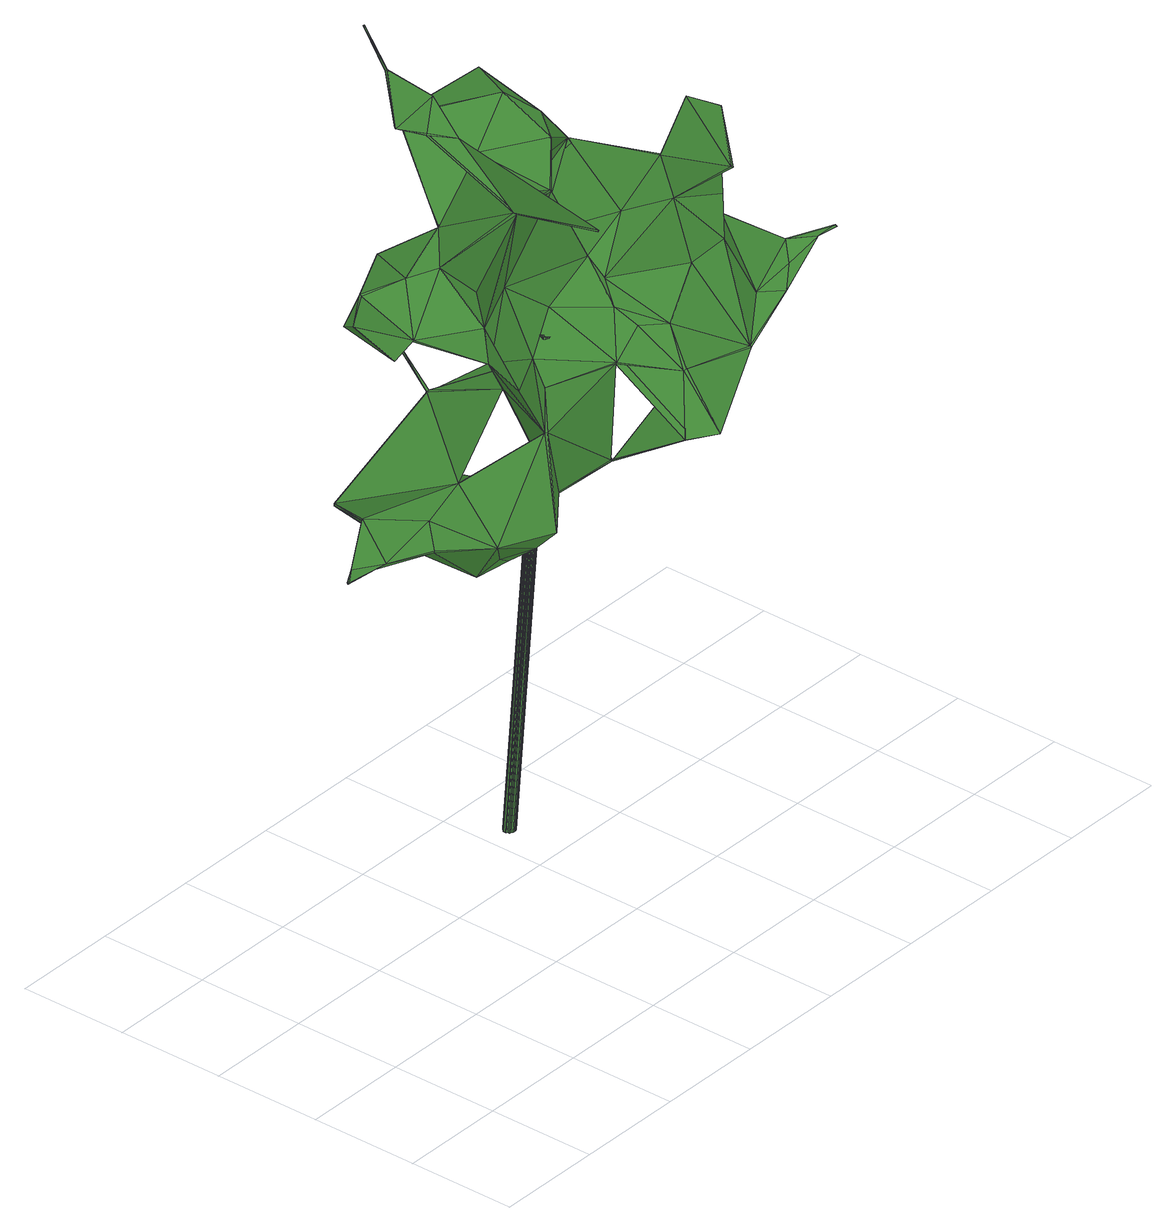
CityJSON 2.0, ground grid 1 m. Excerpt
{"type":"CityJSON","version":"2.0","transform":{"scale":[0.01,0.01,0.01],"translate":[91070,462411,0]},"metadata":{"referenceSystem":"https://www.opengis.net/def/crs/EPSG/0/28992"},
"CityObjects":{
"tree1":{"type":"SolitaryVegetationObject","attributes":{"gtid":271,"crown_width_m":3.11,"crown_median_z":5.1,"trunk_H_m":4.7,"trunk_DBH_m":0.103,"trunk_radius_m":0.0515,"trunk_base_height_m":0.4,"original_gtid":"276"},"geometry":[{"type":"Solid","lod":"3","boundaries":[[[[0,1,2]],[[3,4,5]],[[6,7,8]],[[9,1,10]],[[11,12,13]],[[14,15,16]],[[10,1,17]],[[18,13,19]],[[20,21,22]],[[23,24,25]],[[26,27,28]],[[29,30,31]],[[32,33,34]],[[25,24,35]],[[36,37,38]],[[39,40,41]],[[42,40,39]],[[43,17,44]],[[33,45,46]],[[32,45,33]],[[47,48,49]],[[50,51,52]],[[0,2,53]],[[54,55,56]],[[57,58,59]],[[60,61,62]],[[63,62,61]],[[64,65,10]],[[49,66,67]],[[21,68,22]],[[69,70,71]],[[72,73,74]],[[75,76,77]],[[78,79,28]],[[77,76,80]],[[7,6,81]],[[54,82,83]],[[84,6,8]],[[83,34,16]],[[85,15,14]],[[84,86,6]],[[81,6,86]],[[50,87,59]],[[88,89,90]],[[30,68,91]],[[92,81,93]],[[94,36,95]],[[85,14,16]],[[96,97,30]],[[21,91,68]],[[89,23,25]],[[98,99,60]],[[100,101,20]],[[102,20,101]],[[89,25,35]],[[103,104,43]],[[105,103,43]],[[106,27,107]],[[106,107,108]],[[42,30,40]],[[42,31,30]],[[109,57,87]],[[59,87,57]],[[91,110,94]],[[111,112,113]],[[86,93,81]],[[86,114,93]],[[115,18,116]],[[97,95,117]],[[108,93,114]],[[22,68,100]],[[30,100,68]],[[41,46,45]],[[41,45,39]],[[31,118,72]],[[108,114,119]],[[120,113,121]],[[17,122,123]],[[47,124,62]],[[106,108,125]],[[109,87,50]],[[75,111,76]],[[89,126,90]],[[35,126,89]],[[38,127,128]],[[38,128,36]],[[129,94,110]],[[31,130,29]],[[18,131,13]],[[58,132,59]],[[63,78,133]],[[10,52,134]],[[85,83,15]],[[135,116,101]],[[83,16,15]],[[9,136,137]],[[10,137,136]],[[19,138,139]],[[88,138,19]],[[90,138,88]],[[85,16,46]],[[43,104,26]],[[108,26,93]],[[41,120,55]],[[38,140,79]],[[141,37,36]],[[81,103,7]],[[13,129,19]],[[30,112,111]],[[73,39,99]],[[61,60,142]],[[143,18,139]],[[94,131,36]],[[50,52,109]],[[144,127,145]],[[84,146,86]],[[114,86,146]],[[47,62,63]],[[23,147,24]],[[92,26,104]],[[53,5,148]],[[8,146,84]],[[39,73,42]],[[44,148,105]],[[53,148,44]],[[121,55,120]],[[12,11,129]],[[92,93,26]],[[13,12,129]],[[52,10,109]],[[53,3,5]],[[44,0,149]],[[116,52,51]],[[115,116,51]],[[145,150,144]],[[151,152,153]],[[153,154,151]],[[27,26,107]],[[113,76,111]],[[119,114,155]],[[106,48,27]],[[106,123,48]],[[148,156,105]],[[157,158,159]],[[49,61,47]],[[71,47,61]],[[88,147,89]],[[160,147,88]],[[80,76,113]],[[100,161,29]],[[162,142,60]],[[51,132,115]],[[63,133,47]],[[24,147,35]],[[13,131,11]],[[129,11,131]],[[41,55,46]],[[41,163,120]],[[135,130,134]],[[81,92,104]],[[81,104,103]],[[9,2,1]],[[20,102,21]],[[95,36,128]],[[95,128,144]],[[21,102,164]],[[20,22,100]],[[111,75,165]],[[111,165,30]],[[132,65,64]],[[46,55,54]],[[53,2,3]],[[140,141,64]],[[57,109,65]],[[166,167,149]],[[10,17,64]],[[113,168,121]],[[169,170,124]],[[49,48,66]],[[79,171,38]],[[10,65,109]],[[137,31,72]],[[7,146,8]],[[134,137,10]],[[110,172,129]],[[108,107,26]],[[150,159,158]],[[36,131,141]],[[123,79,17]],[[43,79,123]],[[129,131,94]],[[23,89,147]],[[41,40,163]],[[115,131,18]],[[55,121,56]],[[149,167,44]],[[168,173,150]],[[31,137,134]],[[132,58,65]],[[57,65,58]],[[17,0,44]],[[62,170,174]],[[151,9,137]],[[175,126,160]],[[134,116,135]],[[134,52,116]],[[31,134,130]],[[164,102,116]],[[83,46,54]],[[83,85,46]],[[99,162,60]],[[43,44,105]],[[167,166,53]],[[19,139,18]],[[53,166,149]],[[44,167,53]],[[129,18,143]],[[129,164,18]],[[164,116,18]],[[129,143,19]],[[30,91,96]],[[112,30,117]],[[114,176,155]],[[146,176,114]],[[160,126,35]],[[105,155,176]],[[103,105,176]],[[103,176,7]],[[146,7,176]],[[165,75,177]],[[77,177,75]],[[60,178,179]],[[62,178,60]],[[99,74,73]],[[123,66,48]],[[64,141,132]],[[64,17,79]],[[64,79,140]],[[115,132,141]],[[27,48,28]],[[165,163,40]],[[99,98,74]],[[28,133,78]],[[47,133,48]],[[28,48,133]],[[164,91,21]],[[30,165,40]],[[33,16,34]],[[135,101,100]],[[102,101,116]],[[46,16,33]],[[42,118,31]],[[72,180,152]],[[74,180,72]],[[124,47,181]],[[63,178,78]],[[67,66,154]],[[179,178,63]],[[141,140,37]],[[123,3,43]],[[79,78,171]],[[168,113,173]],[[94,96,91]],[[110,91,164]],[[19,143,88]],[[88,143,160]],[[143,139,175]],[[160,143,175]],[[151,137,152]],[[137,72,152]],[[49,153,152]],[[67,153,49]],[[154,153,67]],[[149,0,53]],[[90,139,138]],[[139,126,175]],[[139,90,126]],[[73,72,118]],[[37,140,38]],[[179,74,98]],[[60,179,98]],[[73,118,42]],[[35,147,160]],[[152,63,61]],[[62,124,170]],[[30,29,161]],[[179,180,74]],[[179,152,180]],[[5,156,148]],[[119,155,156]],[[105,156,155]],[[28,79,26]],[[26,79,43]],[[170,159,174]],[[152,179,63]],[[54,56,82]],[[122,9,151]],[[38,171,127]],[[127,171,178]],[[78,178,171]],[[83,82,34]],[[178,62,174]],[[144,150,173]],[[95,144,173]],[[96,94,95]],[[80,113,177]],[[80,177,77]],[[120,177,113]],[[165,177,163]],[[120,163,177]],[[157,159,170]],[[169,70,157]],[[157,170,169]],[[45,32,162]],[[162,39,45]],[[39,162,99]],[[142,162,69]],[[142,69,61]],[[61,69,71]],[[61,49,152]],[[162,157,70]],[[162,32,157]],[[34,157,32]],[[69,162,70]],[[115,182,131]],[[141,182,115]],[[141,131,182]],[[158,121,168]],[[127,144,128]],[[34,158,157]],[[56,158,34]],[[56,121,158]],[[158,168,150]],[[164,129,172]],[[164,172,110]],[[112,173,113]],[[10,136,9]],[[100,30,161]],[[29,130,100]],[[112,95,173]],[[169,124,181]],[[43,2,17]],[[3,2,43]],[[0,17,1]],[[119,156,125]],[[108,119,125]],[[51,183,132]],[[59,132,183]],[[106,4,123]],[[135,100,130]],[[47,71,181]],[[4,3,123]],[[184,4,106]],[[184,125,4]],[[156,4,125]],[[184,106,125]],[[156,5,4]],[[59,183,50]],[[51,50,183]],[[96,95,97]],[[122,66,123]],[[66,122,151]],[[66,151,154]],[[97,117,30]],[[112,117,95]],[[169,181,70]],[[70,181,71]],[[122,2,9]],[[34,82,56]],[[17,2,122]],[[127,174,145]],[[159,150,174]],[[145,174,150]],[[178,174,127]],[[185,186,187]],[[185,187,188]],[[188,187,189]],[[188,189,190]],[[187,186,191]],[[187,191,189]],[[189,191,192]],[[189,192,190]],[[191,186,193]],[[191,193,192]],[[192,193,194]],[[192,194,190]],[[193,186,195]],[[193,195,194]],[[194,195,196]],[[194,196,190]],[[195,186,197]],[[195,197,196]],[[196,197,198]],[[196,198,190]],[[197,186,199]],[[197,199,198]],[[198,199,200]],[[198,200,190]],[[199,186,201]],[[199,201,200]],[[200,201,202]],[[200,202,190]],[[201,186,203]],[[201,203,202]],[[202,203,204]],[[202,204,190]],[[203,186,205]],[[203,205,204]],[[204,205,206]],[[204,206,190]],[[205,186,207]],[[205,207,206]],[[206,207,208]],[[206,208,190]],[[207,186,209]],[[207,209,208]],[[208,209,210]],[[208,210,190]],[[209,186,211]],[[209,211,210]],[[210,211,212]],[[210,212,190]],[[211,186,213]],[[211,213,212]],[[212,213,214]],[[212,214,190]],[[213,186,215]],[[213,215,214]],[[214,215,216]],[[214,216,190]],[[215,186,217]],[[215,217,216]],[[216,217,218]],[[216,218,190]],[[217,186,219]],[[217,219,218]],[[218,219,220]],[[218,220,190]],[[219,186,221]],[[219,221,220]],[[220,221,222]],[[220,222,190]],[[221,186,223]],[[221,223,222]],[[222,223,224]],[[222,224,190]],[[223,186,225]],[[223,225,224]],[[224,225,226]],[[224,226,190]],[[225,186,227]],[[225,227,226]],[[226,227,228]],[[226,228,190]],[[227,186,229]],[[227,229,228]],[[228,229,230]],[[228,230,190]],[[229,186,231]],[[229,231,230]],[[230,231,232]],[[230,232,190]],[[231,186,233]],[[231,233,232]],[[232,233,234]],[[232,234,190]],[[233,186,185]],[[233,185,234]],[[234,185,188]],[[234,188,190]]]]}]}
},
"vertices":[
[292,308,450],[324,229,495],[291,307,449],[273,284,394],[272,283,393],[272,285,393],[87,220,406],[99,228,409],[87,222,405],[346,238,500],[286,256,566],[298,138,667],[299,138,668],[298,138,669],[613,153,508],[613,152,509],[594,158,506],[293,232,482],[286,215,659],[272,260,718],[313,358,679],[376,301,693],[393,340,692],[258,346,797],[258,347,796],[257,346,796],[219,176,391],[264,174,369],[273,160,385],[403,329,589],[435,283,628],[406,286,549],[536,158,481],[565,162,493],[545,148,484],[250,318,769],[309,244,565],[259,216,530],[324,227,497],[485,190,523],[462,224,595],[516,193,554],[440,232,579],[234,229,423],[290,308,449],[524,163,487],[573,174,508],[367,181,397],[313,192,389],[359,215,395],[198,301,590],[237,286,592],[256,331,587],[291,308,448],[573,172,509],[516,191,554],[523,161,488],[181,252,556],[180,250,557],[157,274,591],[406,139,482],[368,181,398],[381,117,437],[366,181,399],[257,217,529],[212,259,556],[358,216,396],[372,272,389],[396,278,674],[445,158,395],[446,156,394],[445,157,393],[383,269,509],[404,219,536],[390,196,525],[491,207,671],[463,137,647],[512,188,659],[287,181,464],[286,183,464],[464,136,646],[121,210,411],[564,161,495],[594,156,508],[87,221,404],[613,154,510],[114,215,407],[162,288,583],[278,292,742],[250,316,771],[227,288,738],[381,255,667],[166,197,406],[166,198,404],[352,231,640],[402,235,552],[338,275,626],[381,300,568],[392,175,514],[416,163,510],[362,329,654],[313,357,678],[312,356,679],[138,249,429],[183,217,418],[166,301,408],[253,193,355],[242,193,362],[230,207,345],[221,282,567],[352,232,641],[460,208,630],[438,230,579],[455,190,599],[174,245,390],[259,269,598],[285,292,614],[405,286,551],[403,236,550],[184,267,382],[515,189,574],[489,166,554],[322,214,474],[312,193,390],[382,117,436],[232,208,346],[228,290,738],[359,169,500],[356,237,526],[288,214,660],[401,329,589],[287,213,658],[212,257,558],[313,191,391],[380,301,567],[362,328,653],[355,239,525],[381,269,508],[253,277,725],[252,277,724],[252,181,521],[260,224,559],[435,131,433],[272,262,717],[388,196,527],[392,175,516],[99,227,408],[251,317,770],[271,284,395],[306,345,464],[416,161,512],[382,243,423],[384,243,423],[373,272,391],[371,271,390],[166,301,406],[185,267,384],[489,138,462],[489,139,463],[407,137,483],[277,294,742],[402,327,590],[489,140,462],[514,191,574],[340,298,655],[462,208,630],[306,347,463],[305,346,463],[469,183,534],[435,130,432],[401,97,441],[322,213,476],[336,275,627],[403,218,538],[405,138,482],[253,279,723],[138,249,427],[511,190,658],[359,170,498],[360,171,498],[347,236,500],[444,157,394],[286,254,568],[198,299,589],[242,195,362],[330,252,40],[325,252,40],[330,253,40],[348,229,510],[348,230,510],[343,229,510],[330,254,40],[347,232,510],[329,255,40],[346,233,510],[328,256,40],[346,234,510],[327,257,40],[344,234,511],[325,257,40],[343,234,511],[324,257,40],[342,234,511],[323,257,40],[340,234,511],[322,256,40],[339,233,511],[321,255,40],[338,232,511],[320,254,40],[338,231,511],[320,252,40],[338,229,511],[320,251,40],[338,228,510],[321,250,40],[338,227,510],[321,248,40],[339,226,510],[322,248,40],[340,225,510],[324,247,40],[341,224,510],[325,247,40],[343,224,510],[326,247,40],[344,224,510],[327,247,40],[345,225,510],[329,248,40],[346,225,510],[329,249,40],[347,226,510],[330,250,40],[348,228,510]
]}
